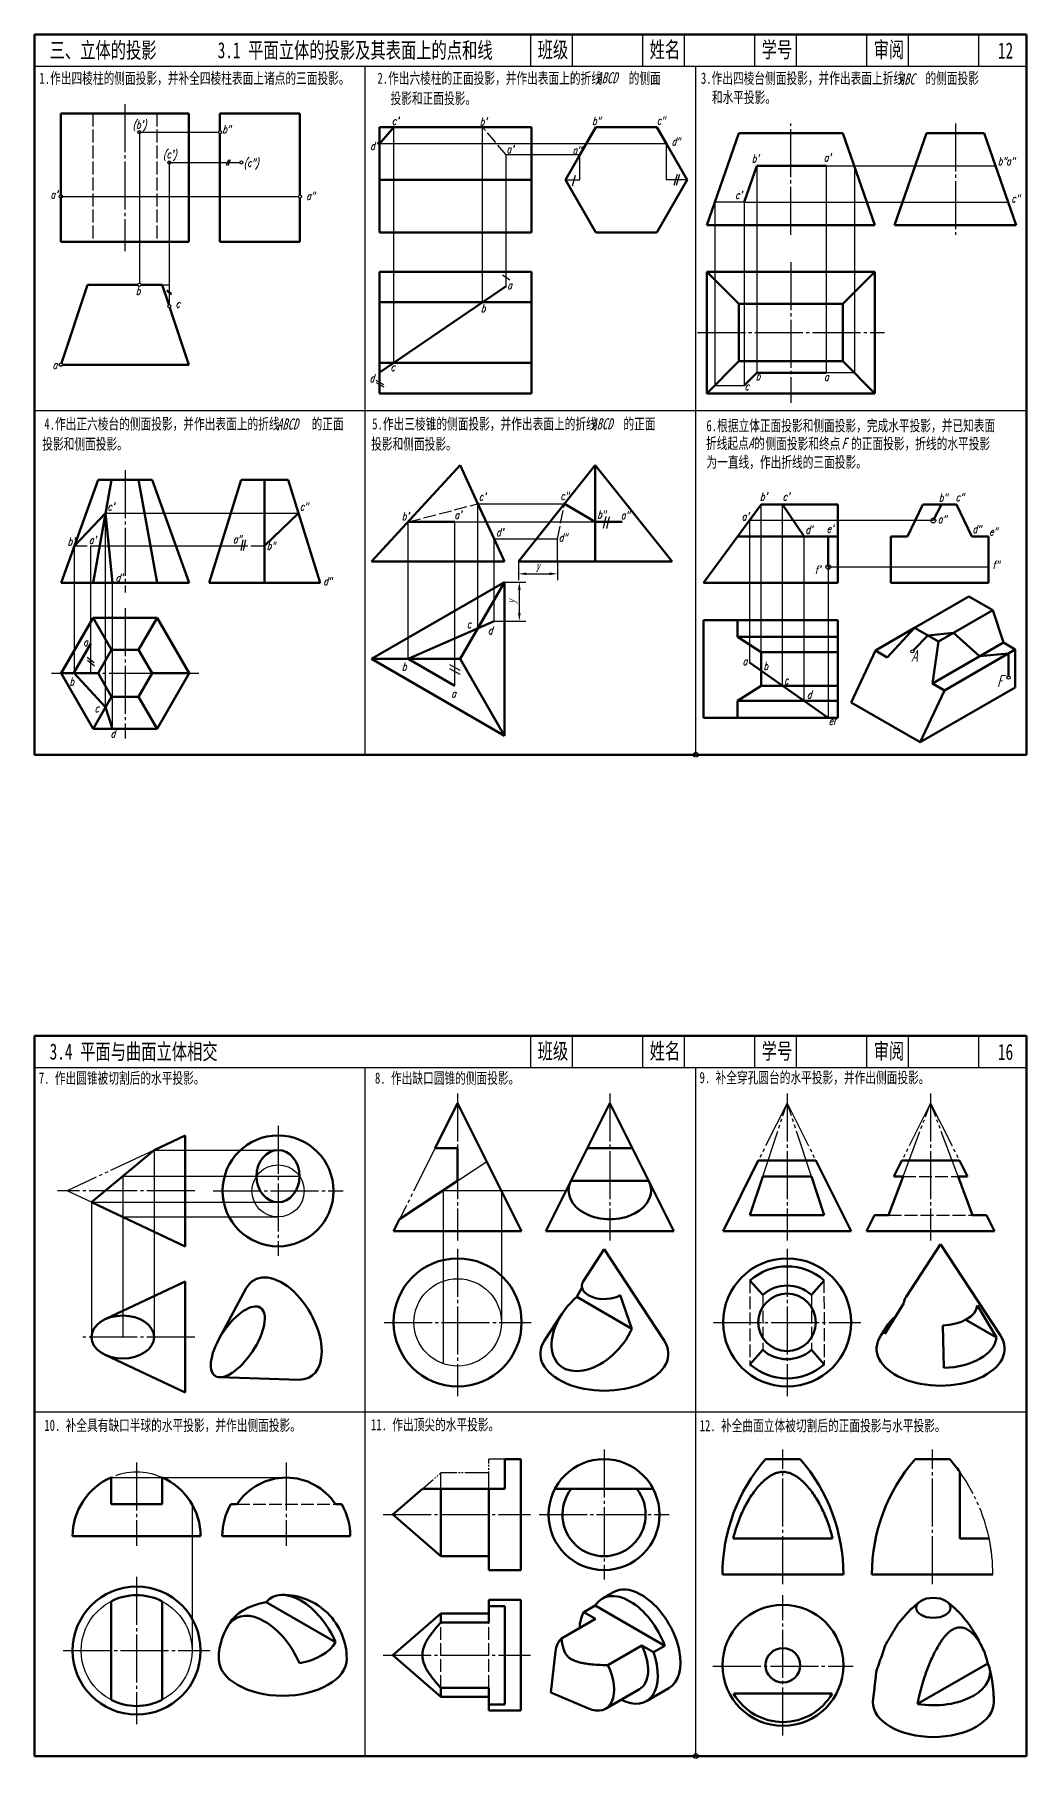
# Model space of a CAD drawing. Header units: millimetres. Extents: x 1821 to 3177, y 368 to 1466.
# Drawn here: x 1838 to 2148, y 927 to 1466 of the extents above; entities that cross this region are included whole.
import ezdxf

# ---------------------------------------------------------------- set-up
doc = ezdxf.new("R2010")
doc.units = ezdxf.units.MM
doc.header["$PDMODE"] = 33
doc.header["$PDSIZE"] = 1.5
for name, pattern in [('myCENTER', [18, 15, -1, 1, -1]), ('myHIDDEN', [5, 4, -1]), ('myPHANTOM', [20, 15, -1, 1, -1, 1, -1])]:
    doc.linetypes.add(name, pattern=pattern)
doc.layers.get('Defpoints').update_dxf_attribs({"lineweight": 20})
for name, color, linetype, lineweight in [('中心线', 7, 'myCENTER', 25), ('双点画线', 7, 'myPHANTOM', 25), ('标注', 7, 'Continuous', 25), ('标题文字', 7, 'Continuous', 25), ('立体粗实线', 13, 'Continuous', 50), ('答案中心线', 1, 'myCENTER', 25), ('答案作图线1', 5, 'Continuous', 25), ('答案双点画线', 1, 'myPHANTOM', 25), ('答案标注', 1, 'Continuous', 25), ('答案粗实线', 1, 'Continuous', 50), ('答案粗实线2', 5, 'Continuous', 50), ('答案细实线', 1, 'Continuous', 25), ('答案虚线', 1, 'myHIDDEN', 25), ('粗实线', 7, 'Continuous', 50), ('细实线', 7, 'Continuous', 25), ('虚线', 7, 'myHIDDEN', 25)]:
    doc.layers.add(name, color=color, linetype=linetype, lineweight=lineweight)
doc.layers.add('题目标注', color=7, linetype='Continuous')
doc.styles.add('style2', font='txt.shx', dxfattribs={"width": 0.7, "oblique": 15})
doc.styles.add('字母标注-2.5号', font='txt.shx', dxfattribs={"width": 0.7, "oblique": 15, "height": 2.5})
doc.styles.add('尺寸文字1-2.5号', font='', dxfattribs={"width": 0.7, "oblique": 15, "height": 2.5})
doc.styles.add('标题字母', font='', dxfattribs={"width": 0.7, "oblique": 15, "height": 3.5})
doc.styles.add('标题汉字1-5号', font='', dxfattribs={"width": 0.7, "height": 5})
doc.styles.add('标题汉字2-3.5号', font='', dxfattribs={"width": 0.7, "height": 3.5})
doc.styles.get('尺寸文字1-2.5号').set_extended_font_data('SimSun')
doc.styles.get('标题字母').set_extended_font_data('FangSong_GB2312')
doc.styles.get('标题汉字1-5号').set_extended_font_data('SimSun')
doc.styles.get('标题汉字2-3.5号').set_extended_font_data('SimSun')
doc.dimstyles.new('尺寸25', dxfattribs={"dimtxt": 2.5, "dimasz": 2.5, "dimexe": 2, "dimexo": 0, "dimgap": 0.5, "dimtad": 1, "dimdec": 0, "dimdsep": 46, "dimtxsty": '尺寸文字1-2.5号', "dimcen": 0, "dimadec": 0, "dimazin": 0, "dimtfac": 1, "dimtdec": 0, "dimtmove": 0, "dimatfit": 3, "dimfxl": 1, "dimarcsym": 0})

# ---------------------------------------------------------------- blocks, each defined once
blk = doc.blocks.new('*D1')
at = {"layer": 'Defpoints', "color": 0}
for p in [(1984.92, 1294.53), (1981.64, 1282.34), (1989.53, 1282.34)]:
    blk.add_point(p, dxfattribs=at)
at = {"layer": '答案细实线', "color": 0, "lineweight": -2}
for p, q in [((1984.92, 1294.53), (1991.53, 1294.53)), ((1989.53, 1292.03), (1989.53, 1284.84)), ((1981.64, 1282.34), (1991.53, 1282.34))]:
    blk.add_line(p, q, dxfattribs=at)
at = {"layer": '答案细实线', "color": 0}
for points in [[(1989.12, 1292.03), (1989.95, 1292.03), (1989.53, 1294.53)], [(1989.12, 1284.84), (1989.95, 1284.84), (1989.53, 1282.34)]]:
    blk.add_solid(points, dxfattribs=at)
at = {"layer": '答案细实线', "color": 0, "insert": (1987.37, 1288.43), "char_height": 2.5, "attachment_point": 5, "rotation": 90, "style": '尺寸文字1-2.5号'}
blk.add_mtext('y', dxfattribs=at)
blk = doc.blocks.new('*D2')
at = {"layer": 'Defpoints', "color": 0}
for p in [(1989.25, 1300.92), (2001.45, 1300.92), (2001.45, 1297.1)]:
    blk.add_point(p, dxfattribs=at)
at = {"layer": '答案细实线', "color": 0, "lineweight": -2}
for p, q in [((1989.25, 1300.92), (1989.25, 1295.1)), ((2001.45, 1300.92), (2001.45, 1295.1)), ((1991.75, 1297.1), (1998.95, 1297.1))]:
    blk.add_line(p, q, dxfattribs=at)
at = {"layer": '答案细实线', "color": 0}
for points in [[(1991.75, 1297.51), (1991.75, 1296.68), (1989.25, 1297.1)], [(1998.95, 1297.51), (1998.95, 1296.68), (2001.45, 1297.1)]]:
    blk.add_solid(points, dxfattribs=at)
at = {"layer": '答案细实线', "color": 0, "insert": (1995.35, 1299.26), "char_height": 2.5, "attachment_point": 5, "style": '尺寸文字1-2.5号'}
blk.add_mtext('y', dxfattribs=at)

msp = doc.modelspace()

# ---------------------------------------------------------------- linework, layer by layer
for p, q in [((1941.36, 1240.59), (1941.36, 1455.59)), ((2044.69, 1240.59), (2044.69, 1455.59)), ((1838.02, 1348.09), (2148.02, 1348.09)), ((1941.36, 927.75), (1941.36, 1142.75)), ((2044.69, 927.75), (2044.69, 1142.75)), ((1838.02, 1035.25), (2148.02, 1035.25))]:
    msp.add_line(p, q)
msp.add_arc((2082.61, 984.45), 54.9, 0, 11.878)
for p in [(2044.69, 1240.59), (2044.69, 927.75)]:
    msp.add_point(p)
at = {"layer": '中心线'}
for p, q in [((1866.26, 1443.86), (1866.26, 1397.86)), ((2074.42, 1403.04), (2074.42, 1437.8)), ((2074.42, 1394.48), (2074.42, 1350.48)), ((2045.17, 1372.48), (2103.67, 1372.48)), ((1866.36, 1329.49), (1866.36, 1291.3)), ((1866.36, 1286.35), (1866.36, 1245.7)), ((1843.36, 1266.03), (1889.36, 1266.03)), ((1970.26, 1134.78), (1970.26, 1088.78)), ((2017.82, 1134.78), (2017.82, 1088.78)), ((2073.21, 1134.78), (2073.21, 1088.78)), ((1914.14, 1124.64), (1914.14, 1084)), ((1888.11, 1104.32), (1845.27, 1104.32)), ((1893.82, 1104.32), (1934.47, 1104.32)), ((1970.26, 1086.24), (1970.26, 1040.24)), ((2073.21, 1086.24), (2073.21, 1040.24)), ((1947.26, 1063.24), (1993.26, 1063.24)), ((2050.21, 1063.24), (2096.21, 1063.24)), ((2016.01, 1023.52), (2016.01, 982.88)), ((2118.61, 981.45), (2118.61, 1023.51)), ((1869.94, 1019.43), (1869.94, 993.43)), ((1947.01, 1003.2), (1993.01, 1003.2)), ((1995.69, 1003.2), (2036.33, 1003.2)), ((1869.94, 983.72), (1869.94, 937.72)), ((2071.9, 934.22), (2071.9, 978.02)), ((1846.94, 960.72), (1892.94, 960.72)), ((2050, 955.88), (2093.8, 955.88))]:
    msp.add_line(p, q, dxfattribs=at)
at = {"layer": '双点画线'}
for p, q in [((2073.21, 1131.78), (2064.21, 1113.78)), ((2065.58, 1108.78), (2073.21, 1131.78)), ((2073.21, 1131.78), (2082.21, 1113.78)), ((2080.83, 1108.78), (2073.21, 1131.78)), ((1875.39, 1117.08), (1848.27, 1104.32)), ((1963.21, 1117.67), (1952.11, 1095.47)), ((1855.81, 1100.78), (1848.27, 1104.32))]:
    msp.add_line(p, q, dxfattribs=at)
at = {"layer": '双点画线', "ltscale": 0.5}
for p, q in [((1980.01, 1009.2), (1980.01, 1020.52)), ((1985.01, 1020.52), (1980.01, 1020.52)), ((1956.93, 1009.2), (1965.01, 1016.2)), ((1980.01, 1016.2), (1965.01, 1016.2)), ((1965.01, 1009.2), (1965.01, 1016.2))]:
    msp.add_line(p, q, dxfattribs=at)
at = {"layer": '双点画线'}
for centre, radius, start, end in [((1869.94, 996.43), 20, 66.4218, 113.5782), ((2082.61, 984.45), 54.9, 6.5894, 35.7597)]:
    msp.add_arc(centre, radius, start, end, dxfattribs=at)
at = {"layer": '立体粗实线', "extrusion": (2.77556e-17, 0.816497, 0.57735)}
for p, q in [((2016.09, 1086.12, -2154.91), (2009.49, 1076.04, -2154.91)), ((2016.09, 1086.12, -2154.91), (2034.79, 1057.54, -2154.91)), ((2121.17, 1087.68, -2154.91), (2110.41, 1071.24, -2154.91)), ((2121.17, 1087.68, -2154.91), (2139.88, 1059.1, -2154.91)), ((1895.56, 1057.84, -2154.91), (1904.21, 1073.9, -2154.91)), ((2007.48, 1071.21, -2154.91), (2009.1, 1074.02, -2154.91)), ((2007.48, 1071.21, -2154.91), (2024.69, 1061.28, -2154.91)), ((2021.07, 1071.72, -2154.91), (2024.69, 1061.28, -2154.91)), ((2109.69, 1069.3, -2154.91), (2103.7, 1059.71, -2154.91)), ((2132.65, 1068.49, -2154.91), (2138.64, 1058.49, -2154.91)), ((2002.92, 1066, -2154.91), (1997.38, 1057.54, -2154.91)), ((2104.8, 1062.67, -2154.91), (2102.46, 1059.1, -2154.91)), ((2122.23, 1049.01, -2154.91), (2121.87, 1062.27, -2154.91)), ((2129.02, 1064.04, -2154.91), (2138.64, 1058.49, -2154.91)), ((1895.88, 1046.09, -2154.91), (1920.69, 1045.35, -2154.91)), ((1910.4, 975.85, -2154.91), (1932.12, 963.31, -2154.91)), ((2015.45, 976.96, -2154.91), (2018.98, 979, -2154.91)), ((2013.33, 970.63, -2154.91), (2002.72, 964.51, -2154.91)), ((2013.24, 974.76, -2154.91), (2009.71, 972.72, -2154.91)), ((2009.71, 972.72, -2154.91), (2013.33, 970.63, -2154.91)), ((2034.97, 962.22, -2154.91), (2013.24, 974.76, -2154.91)), ((1999.36, 947.67, -2154.91), (2000.85, 960.39, -2154.91)), ((2017.21, 956.14, -2154.91), (2027.82, 962.27, -2154.91)), ((2027.82, 962.27, -2154.91), (2031.43, 960.18, -2154.91)), ((2031.43, 960.18, -2154.91), (2034.97, 962.22, -2154.91)), ((2135.93, 956.7, -2154.91), (2113.97, 944.03, -2154.91)), ((2016.46, 942.54, -2154.91), (2027.07, 948.66, -2154.91)), ((2029.23, 944.92, -2154.91), (2036.3, 949, -2154.91)), ((1999.36, 947.67, -2154.91), (2011.12, 942.6, -2154.91))]:
    msp.add_line(p, q, dxfattribs=at)
at = {"layer": '立体粗实线'}
for start, end in [(0, 90.6661), (142.2388, 180)]:
    msp.add_arc((1915.6, 958.15, -2154.91), 20, start, end, dxfattribs=at)
for centre, major_axis, ratio, start_param, end_param in [((1915.39, 1061.32, -2154.91), (8.75, -15.16), 0.57735, 0.785398, 3.484207), ((2016.09, 1074.6, -2154.91), (7.05, 0), 0.57735, 2.780226, 5.497785), ((2012.9, 1061.98, -2154.91), (-10.76, -12.13), 0.641351, 4.506917, 8.32056), ((2121.17, 1068.9, -2154.91), (11.5, 0), 0.57735, 2.780226, 3.081003), ((2121.17, 1068.9, -2154.91), (11.5, 0), 0.57735, 4.772978, 6.222596), ((2121.17, 1059.1, -2154.91), (17.5, 0), 0.57735, 2.509964, 3.081003), ((2016.09, 1053.46, -2154.91), (20, 0), 0.57735, 2.780226, 6.644552), ((2121.17, 1055.02, -2154.91), (20, 0), 0.57735, 2.780226, 6.644552), ((2121.17, 1059.1, -2154.91), (17.5, 0), 0.57735, 4.772978, 6.222596), ((1915.39, 1061.32, -2154.91), (8.75, -15.16), 0.57735, 5.940571, 7.068583), ((2027.64, 964, -2154.91), (8.66, -15), 0.57735, 0, 3.141593), ((1915.6, 966.31, -2154.91), (-17.32, 0), 0.57735, 5.017673, 5.977901), ((1921.26, 961.41, -2154.91), (-9.17, 15.87), 0.57735, 4.50403, 6.491545), ((2024.11, 961.96, -2154.91), (8.66, -15), 0.57735, 1.265512, 3.446877), ((1909.95, 954.88, -2154.91), (9.17, -15.87), 0.57735, 1.362437, 3.349952), ((2020.57, 959.92, -2154.91), (8.66, -15), 0.57735, 3.446877, 3.871961), ((2009.96, 953.8, -2154.91), (6.5, -11.26), 0.57735, 3.264117, 3.801224), ((1915.6, 966.31, -2154.91), (-17.32, 0), 0.57735, 1.876081, 2.836308), ((2020.57, 959.92, -2154.91), (8.66, -15), 0.57735, 5.561291, 7.548697), ((2020.57, 959.92, -2154.91), (6.5, -11.26), 0.57735, 0, 1.448272), ((1915.6, 958.15, -2154.91), (20, 0), 0.57735, 3.141593, 6.283185), ((2009.96, 953.8, -2154.91), (6.5, -11.26), 0.57735, 5.623554, 7.731457), ((2118.9, 953.85, -2154.91), (-17.72, 0), 0.57735, 1.288772, 3.423617), ((2118.9, 944.63, -2154.91), (18.9, 0), 0.57735, 3.141593, 6.283185)]:
    msp.add_ellipse(centre, major_axis=major_axis, ratio=ratio, start_param=start_param, end_param=end_param, dxfattribs=at)
for centre, major_axis, ratio in [((1901.55, 1057.16, -2154.91), (-7.1, -10.64), 0.429185), ((2118.9, 974.07, -2154.91), (5.4, 0), 0.57735)]:
    msp.add_ellipse(centre, major_axis=major_axis, ratio=ratio, dxfattribs=at)
for points in [[(2100, 944.63, -2154.91), (2101.1, 954.24, -2154.91), (2103.97, 962.56, -2154.91), (2107.71, 968.89, -2154.91), (2111.45, 973.25, -2154.91), (2114.65, 975.99, -2154.91)], [(2123.16, 975.99, -2154.91), (2125.16, 974.36, -2154.91), (2127.45, 972.11, -2154.91), (2129.92, 969.12, -2154.91), (2132.42, 965.29, -2154.91), (2134.71, 960.57, -2154.91)], [(2136.43, 955.38, -2154.91), (2136.91, 953.32, -2154.91), (2137.29, 951.21, -2154.91), (2137.57, 949.04, -2154.91), (2137.74, 946.84, -2154.91), (2137.8, 944.63, -2154.91)]]:
    msp.add_open_spline(points, degree=1, dxfattribs=at)
msp.add_rational_spline([(2002.72, 964.51, -2154.91), (2003.38, 956.52, -2154.91), (2017.21, 956.14, -2154.91)], [1, 1.625, 1], degree=2, dxfattribs=at)
msp.add_open_spline([(2135.93, 956.7, -2154.91), (2135.72, 957.56, -2154.91), (2135.49, 958.39, -2154.91), (2134.86, 960.26, -2154.91), (2134.44, 961.27, -2154.91), (2133.77, 962.57, -2154.91), (2133.55, 962.98, -2154.91), (2133.05, 963.79, -2154.91), (2132.79, 964.18, -2154.91), (2132.23, 964.94, -2154.91), (2131.93, 965.29, -2154.91), (2131.32, 965.95, -2154.91), (2131.01, 966.24, -2154.91), (2130.41, 966.74, -2154.91), (2130.08, 966.98, -2154.91), (2129.56, 967.3, -2154.91), (2129.38, 967.39, -2154.91), (2129.03, 967.56, -2154.91), (2128.85, 967.64, -2154.91), (2128.49, 967.77, -2154.91), (2128.29, 967.83, -2154.91), (2127.87, 967.92, -2154.91), (2127.65, 967.95, -2154.91), (2127.27, 967.97, -2154.91), (2127.07, 967.97, -2154.91), (2126.67, 967.94, -2154.91), (2126.46, 967.91, -2154.91), (2126.02, 967.81, -2154.91), (2125.81, 967.74, -2154.91), (2125.37, 967.56, -2154.91), (2125.15, 967.45, -2154.91), (2124.95, 967.33, -2154.91), (2124.74, 967.21, -2154.91), (2124.52, 967.07, -2154.91), (2124.09, 966.75, -2154.91), (2123.87, 966.56, -2154.91), (2123.44, 966.17, -2154.91), (2123.23, 965.95, -2154.91), (2122.82, 965.52, -2154.91), (2122.62, 965.29, -2154.91), (2122.24, 964.82, -2154.91), (2122.02, 964.54, -2154.91), (2121.6, 963.97, -2154.91), (2121.4, 963.67, -2154.91), (2121.05, 963.13, -2154.91), (2120.87, 962.85, -2154.91), (2120.51, 962.27, -2154.91), (2120.33, 961.97, -2154.91), (2119.81, 961.05, -2154.91), (2119.48, 960.43, -2154.91), (2118.88, 959.24, -2154.91), (2118.57, 958.58, -2154.91), (2117.96, 957.22, -2154.91), (2117.66, 956.53, -2154.91), (2117.1, 955.13, -2154.91), (2116.84, 954.43, -2154.91), (2116.35, 953.05, -2154.91), (2116.12, 952.38, -2154.91), (2115.46, 950.31, -2154.91), (2115.04, 948.82, -2154.91), (2114.41, 946.22, -2154.91), (2114.17, 945.12, -2154.91), (2113.97, 944.03, -2154.91)], degree=3, knots=[-25.839433, -25.839433, -25.839433, -25.839433, -22.445044, -22.445044, -17.738494, -17.738494, -15.633884, -15.633884, -13.529274, -13.529274, -11.424664, -11.424664, -9.320055, -9.320055, -7.40431, -7.40431, -6.446437, -6.446437, -5.488565, -5.488565, -4.504401, -4.504401, -3.520237, -3.520237, -2.640178, -2.640178, -1.760119, -1.760119, -0.880059, -0.880059, 0, 0, 0, 0.880059, 0.880059, 1.760119, 1.760119, 2.640178, 2.640178, 3.520237, 3.520237, 4.504401, 4.504401, 5.488565, 5.488565, 6.446437, 6.446437, 7.40431, 7.40431, 9.320055, 9.320055, 11.424664, 11.424664, 13.529274, 13.529274, 15.633884, 15.633884, 17.738494, 17.738494, 22.445044, 22.445044, 25.839433, 25.839433, 25.839433, 25.839433], dxfattribs=at)
at = {"layer": '答案中心线'}
for p, q in [((2125.81, 1437.8), (2125.81, 1403.04)), ((2118.04, 1134.78), (2118.04, 1088.78)), ((1888.11, 1058.65), (1852.81, 1058.65)), ((2071.9, 981.45), (2071.9, 1023.51)), ((1916.7, 1019.43), (1916.7, 993.43)), ((1947.01, 959.28), (1993.01, 959.28))]:
    msp.add_line(p, q, dxfattribs=at)
at = {"layer": '答案作图线1'}
for p, q in [((1898.64, 1426.41), (1897.96, 1424.65)), ((1899.14, 1426.41), (1898.42, 1424.56)), ((2006.98, 1421.56), (2006.02, 1418.21)), ((2038.82, 1421.8), (2037.86, 1418.45)), ((2039.54, 1421.8), (2038.58, 1418.45)), ((1984.25, 1390.51), (1986.55, 1388.93)), ((1879.37, 1385.85), (1880.86, 1384.81)), ((1879.37, 1385.37), (1880.86, 1384.33)), ((1944.7, 1357.6), (1947.1, 1356.27)), ((1944.77, 1356.87), (1947.17, 1355.53)), ((2016.52, 1315.03), (2015.75, 1311.41)), ((2017.56, 1314.9), (2016.78, 1311.28)), ((1903.15, 1307.7), (1902.49, 1304.37)), ((1903.93, 1307.7), (1903.26, 1304.37)), ((1854.44, 1271.09), (1856.72, 1269.39)), ((1854.56, 1270.09), (1856.83, 1268.39)), ((1967.76, 1268.72), (1970.89, 1266.98)), ((1967.76, 1267.5), (1970.9, 1265.76)), ((1970.26, 1107.44), (1979.41, 1113.48))]:
    msp.add_line(p, q, dxfattribs=at)
at = {"layer": '答案双点画线'}
for p, q in [((2118.04, 1131.78), (2109.04, 1113.78)), ((2109.43, 1108.78), (2118.04, 1131.78)), ((2118.04, 1131.78), (2127.04, 1113.78)), ((2126.65, 1108.78), (2118.04, 1131.78))]:
    msp.add_line(p, q, dxfattribs=at)
at = {"layer": '答案标注'}
for centre in [(1895.98, 1435.07), (1902.67, 1425.59), (1920.98, 1414.98)]:
    msp.add_circle(centre, 0.5, dxfattribs=at)
at = {"layer": '答案粗实线'}
for p, q in [((1895.98, 1440.86), (1920.98, 1440.86)), ((1895.98, 1440.86), (1895.98, 1435.57)), ((1920.98, 1440.86), (1920.98, 1415.48)), ((1895.98, 1434.57), (1895.98, 1400.86)), ((1945.88, 1403.73), (1945.88, 1436.64)), ((1950.27, 1436.64), (1945.88, 1436.64)), ((1993.38, 1436.64), (1978.07, 1436.64)), ((1993.38, 1403.73), (1993.38, 1436.64)), ((2013.49, 1436.64), (2008.49, 1427.98)), ((2032.49, 1436.64), (2013.49, 1436.64)), ((2035.49, 1431.45), (2032.49, 1436.64)), ((2106.81, 1406.04), (2116.81, 1434.8)), ((2116.81, 1434.8), (2134.81, 1434.8)), ((2134.81, 1434.8), (2138.37, 1424.57)), ((1993.38, 1420.19), (1945.88, 1420.19)), ((1920.98, 1414.48), (1920.98, 1400.86)), ((2142.32, 1413.2), (2144.81, 1406.04)), ((2144.81, 1406.04), (2106.81, 1406.04)), ((1895.98, 1400.86), (1920.98, 1400.86)), ((1993.38, 1403.73), (1945.88, 1403.73)), ((2013.25, 1330.99), (1989.25, 1300.92)), ((2037.25, 1300.92), (2013.25, 1330.99)), ((2013.25, 1330.99), (2013.25, 1300.92)), ((1902.62, 1326.49), (1892.62, 1294.3)), ((1917.26, 1326.49), (1902.62, 1326.49)), ((1909.94, 1326.49), (1909.94, 1294.3)), ((1920.5, 1316.07), (1917.26, 1326.49)), ((1989.25, 1300.92), (2037.25, 1300.92)), ((1892.62, 1294.3), (1927.26, 1294.3)), ((2047.08, 1282.65), (2089.08, 1282.65)), ((2047.08, 1252.15), (2047.08, 1282.65)), ((2057.73, 1277.4), (2057.73, 1282.65)), ((2089.08, 1282.65), (2089.08, 1252.15)), ((2065.08, 1272.65), (2057.73, 1277.4)), ((2057.73, 1277.4), (2089.08, 1277.4)), ((2065.08, 1262.15), (2065.08, 1272.65)), ((2065.08, 1272.65), (2089.08, 1272.65)), ((2057.73, 1257.4), (2065.08, 1262.15)), ((2065.08, 1262.15), (2089.08, 1262.15)), ((2057.73, 1252.15), (2057.73, 1257.4)), ((2057.73, 1257.4), (2089.08, 1257.4)), ((2089.08, 1252.15), (2047.08, 1252.15)), ((2017.82, 1131.78), (1997.82, 1091.78)), ((2017.82, 1131.78), (2037.82, 1091.78)), ((2109.04, 1113.78), (2106.54, 1108.78)), ((2109.04, 1113.78), (2127.04, 1113.78)), ((2127.04, 1113.78), (2129.54, 1108.78)), ((2104.94, 1096.78), (2109.43, 1108.78)), ((2106.54, 1108.78), (2109.43, 1108.78)), ((2131.14, 1096.78), (2126.65, 1108.78)), ((2126.65, 1108.78), (2129.54, 1108.78)), ((2100.54, 1096.78), (2098.04, 1091.78)), ((2100.54, 1096.78), (2104.94, 1096.78)), ((2131.14, 1096.78), (2135.54, 1096.78)), ((2135.54, 1096.78), (2138.04, 1091.78)), ((1997.82, 1091.78), (2037.82, 1091.78)), ((2098.04, 1091.78), (2138.04, 1091.78)), ((1885.11, 1075.97), (1860.07, 1064.2)), ((1885.11, 1075.97), (1885.11, 1041.33)), ((2061.6, 1076.34), (2065.58, 1071.85)), ((2084.81, 1076.34), (2080.83, 1071.85)), ((1885.11, 1041.33), (1860.07, 1053.1)), ((2061.6, 1050.14), (2065.58, 1054.63)), ((2084.81, 1050.14), (2080.83, 1054.63)), ((1901.34, 1006.43), (1899.38, 1006.43)), ((1932.06, 1006.43), (1934.02, 1006.43)), ((1896.7, 996.43), (1936.7, 996.43)), ((1861.94, 976.09), (1861.94, 945.36)), ((1877.94, 976.09), (1877.94, 945.36)), ((1980.01, 976.6), (1980.01, 974.64)), ((1980.01, 976.6), (1990.01, 976.6)), ((1990.01, 976.6), (1990.01, 974.64)), ((1950.01, 959.28), (1965.01, 972.28)), ((1965.01, 972.28), (1965.01, 969.53)), ((1965.01, 972.28), (1980.01, 972.28)), ((1980.01, 969.53), (1965.01, 969.53)), ((1980.01, 974.64), (1980.01, 969.53)), ((1985.01, 974.64), (1980.01, 974.64)), ((1985.01, 943.92), (1985.01, 974.64)), ((1990.01, 974.64), (1990.01, 941.96)), ((1950.01, 959.28), (1965.01, 946.28)), ((1965.01, 949.04), (1965.01, 946.28)), ((1965.01, 949.04), (1980.01, 949.04)), ((1980.01, 949.04), (1980.01, 943.92)), ((1965.01, 946.28), (1980.01, 946.28)), ((1980.01, 943.92), (1980.01, 941.96)), ((1980.01, 943.92), (1985.01, 943.92)), ((2056.51, 947.33), (2087.29, 947.33)), ((1980.01, 941.96), (1990.01, 941.96))]:
    msp.add_line(p, q, dxfattribs=at)
at = {"layer": '答案粗实线', "extrusion": (0, 1, 0)}
for p, q in [((2077.3, 1020.51), (2066.5, 1020.51)), ((2056.37, 995.75), (2087.43, 995.75)), ((2090.8, 984.45), (2053, 984.45))]:
    msp.add_line(p, q, dxfattribs=at)
at = {"layer": '答案粗实线'}
for centre, radius, start, end in [((2073.21, 1063.24), 17.5, 48.9177, 131.5285), ((2073.21, 1063.24), 11.5, 48.4715, 131.5285), ((2073.21, 1063.24), 11.5, 228.4715, 311.5285), ((2073.21, 1063.24), 17.5, 228.4715, 311.5285), ((2107.9, 984.45), 54.9, 138.9466, 180), ((2035.9, 984.45), 54.9, 0, 41.0534), ((1916.7, 996.43), 18.33, 33.0619, 146.9381), ((1916.7, 996.43), 20, 150, 180), ((1916.7, 996.43), 20, 0, 30), ((1869.94, 960.72), 17.32, 62.4915, 117.5085), ((1869.94, 960.72), 17.32, 242.4915, 297.5085), ((2071.9, 956.12), 17.73, 209.7434, 330.2566)]:
    msp.add_arc(centre, radius, start, end, dxfattribs=at)
for centre, major_axis, ratio in [((1914.14, 1108.93), (0, 8.15), 0.825157), ((1865.6, 1058.65), (-9.79, 0), 0.686777)]:
    msp.add_ellipse(centre, major_axis=major_axis, ratio=ratio, dxfattribs=at)
msp.add_open_spline([(2087.43, 995.75), (2087.14, 996.95), (2086.81, 998.13), (2085.92, 1000.87), (2085.32, 1002.4), (2084.38, 1004.46), (2084.06, 1005.13), (2083.37, 1006.46), (2082.99, 1007.13), (2082.2, 1008.45), (2081.78, 1009.1), (2080.92, 1010.33), (2080.48, 1010.91), (2079.63, 1011.95), (2079.16, 1012.48), (2078.43, 1013.23), (2078.18, 1013.47), (2077.67, 1013.93), (2077.42, 1014.15), (2076.91, 1014.56), (2076.63, 1014.78), (2076.03, 1015.19), (2075.73, 1015.38), (2075.18, 1015.68), (2074.91, 1015.82), (2074.33, 1016.06), (2074.03, 1016.18), (2073.43, 1016.35), (2073.11, 1016.42), (2072.5, 1016.51), (2072.19, 1016.54), (2071.9, 1016.54), (2071.61, 1016.54), (2071.3, 1016.51), (2070.69, 1016.42), (2070.38, 1016.35), (2069.77, 1016.18), (2069.47, 1016.06), (2068.89, 1015.82), (2068.62, 1015.68), (2068.07, 1015.38), (2067.77, 1015.19), (2067.17, 1014.78), (2066.89, 1014.56), (2066.38, 1014.15), (2066.13, 1013.93), (2065.62, 1013.47), (2065.37, 1013.23), (2064.64, 1012.48), (2064.17, 1011.95), (2063.32, 1010.91), (2062.88, 1010.33), (2062.02, 1009.1), (2061.6, 1008.45), (2060.81, 1007.13), (2060.43, 1006.46), (2059.74, 1005.13), (2059.42, 1004.46), (2058.48, 1002.4), (2057.89, 1000.87), (2056.99, 998.13), (2056.66, 996.95), (2056.37, 995.75)], degree=3, knots=[-25.839433, -25.839433, -25.839433, -25.839433, -22.445044, -22.445044, -17.738494, -17.738494, -15.633884, -15.633884, -13.529274, -13.529274, -11.424664, -11.424664, -9.320055, -9.320055, -7.40431, -7.40431, -6.446437, -6.446437, -5.488565, -5.488565, -4.504401, -4.504401, -3.520237, -3.520237, -2.640178, -2.640178, -1.760119, -1.760119, -0.880059, -0.880059, 0, 0, 0, 0.880059, 0.880059, 1.760119, 1.760119, 2.640178, 2.640178, 3.520237, 3.520237, 4.504401, 4.504401, 5.488565, 5.488565, 6.446437, 6.446437, 7.40431, 7.40431, 9.320055, 9.320055, 11.424664, 11.424664, 13.529274, 13.529274, 15.633884, 15.633884, 17.738494, 17.738494, 22.445044, 22.445044, 25.839433, 25.839433, 25.839433, 25.839433], dxfattribs=at)
msp.add_rational_spline([(1965.01, 969.53), (1955.69, 959.28), (1965.01, 949.04)], [1, 1.625, 1], degree=2, dxfattribs=at)
at = {"layer": '答案粗实线2'}
for p, q in [((1950.27, 1436.64), (1945.88, 1431.45)), ((1978.07, 1436.64), (1950.27, 1436.64)), ((2138.37, 1424.57), (2142.32, 1413.2)), ((2059.81, 1355.97), (2063.76, 1359.92)), ((2085.4, 1359.92), (2063.76, 1359.92)), ((1850.48, 1305.8), (1860.26, 1316.07)), ((1860.26, 1316.07), (1862.38, 1294.3)), ((1909.94, 1305.8), (1920.5, 1316.07)), ((1927.26, 1294.3), (1920.5, 1316.07)), ((1976.6, 1318.97), (1981.64, 1308.05)), ((2013.25, 1313.31), (2003.66, 1318.97)), ((2061.41, 1313.76), (2065.08, 1318.76)), ((2065.08, 1318.76), (2071.78, 1318.76)), ((2071.78, 1318.76), (2078.57, 1308.76)), ((2118.88, 1313.76), (2121.45, 1318.76)), ((2121.45, 1318.76), (2126.13, 1318.76)), ((2126.13, 1318.76), (2130.88, 1308.76)), ((1954.77, 1313.31), (1969.34, 1313.31)), ((2013.25, 1313.31), (2021.66, 1313.31)), ((2078.57, 1308.76), (2086.08, 1308.76)), ((2086.08, 1308.76), (2086.08, 1299.26)), ((2130.88, 1308.76), (2136.13, 1308.76)), ((2136.13, 1308.76), (2136.13, 1299.26)), ((2061.41, 1269.4), (2086.08, 1252.15)), ((2010.76, 1117.67), (2024.87, 1117.67)), ((2005.65, 1107.44), (2029.99, 1107.44))]:
    msp.add_line(p, q, dxfattribs=at)
msp.add_ellipse((2017.82, 1104.47), major_axis=(-12.89, 0), ratio=0.698544, start_param=5.947159, end_param=9.760804, dxfattribs=at)
at = {"layer": '答案细实线'}
for p, q in [((1870.79, 1435.07), (1870.79, 1387.9)), ((1870.79, 1435.07), (1895.48, 1435.07)), ((1950.27, 1362.98), (1950.27, 1436.64)), ((1978.07, 1381.98), (1978.07, 1436.64)), ((2035.49, 1431.45), (1945.88, 1431.45)), ((1985.38, 1386.98), (1985.38, 1427.98)), ((2008.49, 1427.98), (1985.38, 1427.98)), ((2008.49, 1420.19), (2008.49, 1427.98)), ((2035.49, 1420.19), (2035.49, 1431.45)), ((1880.16, 1425.59), (1880.16, 1381.21)), ((1880.16, 1425.59), (1902.17, 1425.59)), ((2063.76, 1424.57), (2063.76, 1359.92)), ((2085.4, 1424.57), (2094.23, 1424.57)), ((2085.4, 1424.57), (2085.4, 1359.92)), ((2094.23, 1424.57), (2094.23, 1359.92)), ((2094.23, 1424.57), (2138.37, 1424.57)), ((2003.99, 1420.19), (2008.49, 1420.19)), ((2041.99, 1420.19), (2035.49, 1420.19)), ((1846.26, 1414.98), (1920.48, 1414.98)), ((2059.81, 1413.2), (2050.66, 1413.2)), ((2050.66, 1413.2), (2050.66, 1355.97)), ((2059.81, 1413.2), (2059.81, 1355.97)), ((2059.81, 1413.2), (2142.32, 1413.2)), ((1877.93, 1387.4), (1880.16, 1387.4)), ((2094.23, 1359.92), (2085.4, 1359.92)), ((2050.66, 1355.97), (2059.81, 1355.97)), ((1860.26, 1255.47), (1860.26, 1316.07)), ((1860.26, 1316.07), (1920.5, 1316.07)), ((1976.6, 1280.12), (1976.6, 1318.97)), ((1976.6, 1318.97), (2003.66, 1318.97)), ((2065.08, 1272.65), (2065.08, 1318.76)), ((2071.78, 1262.15), (2071.78, 1318.76)), ((1954.77, 1270.53), (1954.77, 1313.31)), ((1969.34, 1262.12), (1969.34, 1313.31)), ((1969.34, 1313.31), (2013.25, 1313.31)), ((2118.88, 1313.76), (2061.41, 1313.76)), ((2061.41, 1313.76), (2061.41, 1269.4)), ((1850.48, 1266.03), (1850.48, 1305.8)), ((1855.6, 1266.03), (1855.6, 1305.8)), ((1855.6, 1305.8), (1900.67, 1305.8)), ((1981.64, 1282.34), (1981.64, 1308.05)), ((1981.64, 1308.05), (2001.45, 1308.05)), ((2001.45, 1300.92), (2001.45, 1308.05)), ((2078.57, 1257.4), (2078.57, 1308.76)), ((2086.08, 1308.76), (2086.08, 1252.15)), ((2086.08, 1299.26), (2136.13, 1299.26)), ((1862.38, 1248.7), (1862.38, 1294.3)), ((2047.08, 1282.65), (2047.08, 1252.15)), ((2047.08, 1282.65), (2089.08, 1282.65)), ((2089.08, 1282.65), (2089.08, 1252.15)), ((2047.08, 1252.15), (2089.08, 1252.15)), ((1875.39, 1117.08), (1875.39, 1058.65)), ((1875.39, 1117.08), (1914.14, 1117.08)), ((1865.6, 1108.93), (1865.6, 1058.65)), ((1865.6, 1108.93), (1920.87, 1108.93)), ((1965.76, 1104.47), (2004.93, 1104.47)), ((1965.76, 1104.47), (1965.76, 1050.35)), ((1983.92, 1104.47), (1983.92, 1063.24)), ((1855.81, 1100.78), (1855.81, 1058.65)), ((1855.81, 1100.78), (1914.14, 1100.78)), ((1865.6, 1096.17), (1914.14, 1096.17)), ((1861.94, 1014.76), (1916.7, 1014.76)), ((1887.26, 1006.43), (1887.26, 960.72))]:
    msp.add_line(p, q, dxfattribs=at)
for centre, radius in [((1870.79, 1387.4), 0.5), ((1880.16, 1380.71), 0.5), ((1846.26, 1362.4), 0.5), ((1914.14, 1104.32), 8.15), ((1970.26, 1063.24), 13.65), ((1869.94, 960.72), 17.32)]:
    msp.add_circle(centre, radius, dxfattribs=at)
at = {"layer": '答案虚线'}
for p, q in [((1985.38, 1427.98), (1978.07, 1436.64)), ((1954.77, 1313.31), (1976.6, 1318.97)), ((2001.45, 1308.05), (2003.66, 1318.97)), ((1850.48, 1305.8), (1855.6, 1305.8)), ((1900.67, 1305.8), (1909.94, 1305.8)), ((2109.43, 1108.78), (2126.65, 1108.78)), ((2104.94, 1096.78), (2131.14, 1096.78)), ((2061.6, 1076.34), (2061.6, 1050.14)), ((2065.58, 1071.85), (2065.58, 1054.63)), ((2080.83, 1071.85), (2080.83, 1054.63)), ((2084.71, 1076.43), (2084.81, 1050.14)), ((1901.34, 1006.43), (1932.06, 1006.43)), ((1965.01, 949.04), (1965.01, 969.53)), ((1980.01, 949.04), (1980.01, 969.53))]:
    msp.add_line(p, q, dxfattribs=at)
at = {"layer": '粗实线'}
for p, q in [((1838.02, 1465.59), (1838.02, 1240.59)), ((2148.02, 1465.59), (1838.02, 1465.59)), ((2148.02, 1240.59), (2148.02, 1465.59)), ((1886.26, 1440.86), (1846.26, 1440.86)), ((1846.26, 1440.86), (1846.26, 1415.48)), ((1886.26, 1400.86), (1886.26, 1440.86)), ((2003.99, 1420.19), (2013.49, 1436.64)), ((2013.49, 1436.64), (2032.49, 1436.64)), ((2032.49, 1436.64), (2041.99, 1420.19)), ((2048.17, 1406.04), (2058.17, 1434.8)), ((2058.17, 1434.8), (2090.67, 1434.8)), ((2100.67, 1406.04), (2090.67, 1434.8)), ((2059.81, 1413.2), (2063.76, 1424.57)), ((2085.4, 1424.57), (2063.76, 1424.57)), ((2003.99, 1420.19), (2013.49, 1403.73)), ((2041.99, 1420.19), (2032.49, 1403.73)), ((1846.26, 1414.48), (1846.26, 1400.86)), ((2048.17, 1406.04), (2100.67, 1406.04)), ((1846.26, 1400.86), (1886.26, 1400.86)), ((2013.49, 1403.73), (2032.49, 1403.73)), ((1945.88, 1391.48), (1945.88, 1353.48)), ((1993.38, 1391.48), (1945.88, 1391.48)), ((1993.38, 1353.48), (1993.38, 1391.48)), ((2048.17, 1391.48), (2048.17, 1353.48)), ((2100.67, 1391.48), (2048.17, 1391.48)), ((2058.17, 1381.48), (2048.17, 1391.48)), ((2090.67, 1381.48), (2100.67, 1391.48)), ((2100.67, 1353.48), (2100.67, 1391.48)), ((1854.59, 1387.4), (1846.42, 1362.87)), ((1854.59, 1387.4), (1870.29, 1387.4)), ((1871.29, 1387.4), (1877.93, 1387.4)), ((1877.93, 1387.4), (1880, 1381.18)), ((1945.88, 1359.98), (1985.38, 1386.98)), ((1880.32, 1380.23), (1886.26, 1362.4)), ((1945.88, 1381.98), (1993.38, 1381.98)), ((2090.67, 1381.48), (2058.17, 1381.48)), ((2058.17, 1381.48), (2058.17, 1363.48)), ((2090.67, 1363.48), (2090.67, 1381.48)), ((1945.88, 1362.98), (1993.38, 1362.98)), ((2058.17, 1363.48), (2048.17, 1353.48)), ((2058.17, 1363.48), (2090.67, 1363.48)), ((2090.67, 1363.48), (2100.67, 1353.48)), ((1846.76, 1362.4), (1886.26, 1362.4)), ((1945.88, 1353.48), (1993.38, 1353.48)), ((2048.17, 1353.48), (2100.67, 1353.48)), ((1943.35, 1300.92), (1971.06, 1330.99)), ((1971.06, 1330.99), (1976.6, 1318.97)), ((1846.36, 1294.3), (1857.9, 1326.49)), ((1856.36, 1294.3), (1862.13, 1326.49)), ((1857.9, 1326.49), (1874.81, 1326.49)), ((1876.36, 1294.3), (1870.58, 1326.49)), ((1886.36, 1294.3), (1874.81, 1326.49)), ((2065.08, 1318.76), (2047.08, 1294.26)), ((2115.63, 1318.76), (2110.88, 1308.76)), ((2126.13, 1318.76), (2130.88, 1308.76)), ((1981.64, 1308.05), (1984.92, 1300.92)), ((1943.35, 1300.92), (1984.92, 1300.92)), ((1846.36, 1294.3), (1886.36, 1294.3)), ((1984.92, 1294.53), (1943.35, 1270.53)), ((1971.06, 1270.53), (1984.92, 1294.53)), ((1984.92, 1246.53), (1984.92, 1294.53)), ((1846.36, 1266.03), (1856.36, 1283.35)), ((1856.36, 1283.35), (1876.36, 1283.35)), ((1862.13, 1273.35), (1856.36, 1283.35)), ((1870.58, 1273.35), (1876.36, 1283.35)), ((1876.36, 1283.35), (1886.36, 1266.03)), ((1954.77, 1270.53), (1981.64, 1282.34)), ((1850.33, 1266.19), (1855.6, 1275.3)), ((1857.9, 1266.03), (1862.13, 1273.35)), ((1862.13, 1273.35), (1870.58, 1273.35)), ((1870.58, 1273.35), (1874.81, 1266.03)), ((1846.36, 1266.03), (1856.36, 1248.7)), ((1857.9, 1266.03), (1846.36, 1266.03)), ((1850.33, 1266.19), (1860.26, 1255.47)), ((1857.9, 1266.03), (1862.13, 1258.7)), ((1874.81, 1266.03), (1870.58, 1258.7)), ((1874.81, 1266.03), (1886.36, 1266.03)), ((1886.36, 1266.03), (1876.36, 1248.7)), ((1943.35, 1270.53), (1984.92, 1246.53)), ((1971.06, 1270.53), (1943.35, 1270.53)), ((1954.77, 1270.53), (1969.34, 1262.12)), ((1971.06, 1270.53), (1984.92, 1246.53)), ((1862.13, 1258.7), (1856.36, 1248.7)), ((1860.26, 1255.47), (1862.38, 1248.7)), ((1862.13, 1258.7), (1870.58, 1258.7)), ((1870.58, 1258.7), (1876.36, 1248.7)), ((1856.36, 1248.7), (1876.36, 1248.7)), ((1838.02, 1240.59), (2148.02, 1240.59)), ((1838.02, 1152.75), (1838.02, 927.75)), ((2148.02, 1152.75), (1838.02, 1152.75)), ((2148.02, 927.75), (2148.02, 1152.75)), ((1970.26, 1131.78), (1963.21, 1117.67)), ((1970.26, 1131.78), (1990.26, 1091.78)), ((1885.11, 1121.64), (1875.39, 1117.08)), ((1885.11, 1121.64), (1885.11, 1087)), ((1875.39, 1117.08), (1855.81, 1100.78)), ((1963.21, 1117.67), (1970.26, 1117.67)), ((1970.26, 1117.67), (1970.26, 1107.44)), ((2064.21, 1113.78), (2053.21, 1091.78)), ((2064.21, 1113.78), (2082.21, 1113.78)), ((2082.21, 1113.78), (2093.21, 1091.78)), ((1952.11, 1095.47), (1970.26, 1107.44)), ((2065.58, 1108.78), (2061.6, 1096.78)), ((2065.58, 1108.78), (2080.83, 1108.78)), ((2080.83, 1108.78), (2084.81, 1096.78)), ((1885.11, 1087), (1855.81, 1100.78)), ((1952.11, 1095.47), (1950.26, 1091.78)), ((2061.6, 1096.78), (2084.81, 1096.78)), ((1950.26, 1091.78), (1990.26, 1091.78)), ((2053.21, 1091.78), (2093.21, 1091.78)), ((1990.01, 1020.52), (1985.01, 1020.52)), ((1985.01, 1011.2), (1985.01, 1020.52)), ((1990.01, 985.88), (1990.01, 1020.52)), ((1861.94, 1014.76), (1861.94, 1006.43)), ((1877.94, 1014.76), (1877.94, 1006.43)), ((1950.01, 1003.2), (1959.24, 1011.2)), ((1959.24, 1011.2), (1985.01, 1011.2)), ((1965.01, 990.2), (1965.01, 1011.2)), ((1980.01, 985.88), (1980.01, 1011.2)), ((2000.64, 1011.2), (2031.37, 1011.2)), ((1861.94, 1006.43), (1877.94, 1006.43)), ((1950.01, 1003.2), (1965.01, 990.2)), ((1849.94, 996.43), (1889.94, 996.43)), ((1980.01, 990.2), (1965.01, 990.2)), ((1990.01, 985.88), (1980.01, 985.88)), ((1838.02, 927.75), (2148.02, 927.75))]:
    msp.add_line(p, q, dxfattribs=at)
at = {"layer": '粗实线', "extrusion": (0, 1, 0)}
for p, q in [((2089.08, 1318.76), (2065.08, 1318.76)), ((2089.08, 1308.76), (2089.08, 1318.76)), ((2126.13, 1318.76), (2115.63, 1318.76)), ((2089.08, 1308.76), (2057.73, 1308.76)), ((2089.08, 1294.26), (2089.08, 1308.76)), ((2105.63, 1308.76), (2105.63, 1294.26)), ((2110.88, 1308.76), (2105.63, 1308.76)), ((2136.13, 1308.76), (2130.88, 1308.76)), ((2136.13, 1294.26), (2136.13, 1308.76)), ((2089.08, 1294.26), (2047.08, 1294.26)), ((2136.13, 1294.26), (2105.63, 1294.26))]:
    msp.add_line(p, q, dxfattribs=at)
at = {"layer": '粗实线', "extrusion": (0, 0.816497, 0.57735)}
for p, q in [((2113.05, 1280.21), (2130.02, 1290)), ((2137.45, 1285.72), (2130.02, 1290)), ((2137.45, 1285.72), (2120.48, 1275.92)), ((2140.81, 1275.61), (2137.45, 1285.72)), ((2113.05, 1280.21), (2100.79, 1273.12)), ((2113.05, 1280.21), (2104.5, 1270.98)), ((2120.48, 1275.92), (2113.05, 1280.21)), ((2100.79, 1273.12), (2093.25, 1256.94)), ((2104.5, 1270.98), (2100.79, 1273.12)), ((2118.64, 1262.82), (2120.48, 1275.92)), ((2118.64, 1262.82), (2140.81, 1275.61)), ((2122.35, 1260.67), (2144.52, 1273.47)), ((2144.52, 1273.47), (2140.81, 1275.61)), ((2144.52, 1273.47), (2144.52, 1261.63)), ((2144.52, 1261.63), (2114.82, 1244.48)), ((2114.82, 1244.48), (2122.35, 1260.67)), ((2122.35, 1260.67), (2118.64, 1262.82)), ((2114.82, 1244.48), (2093.25, 1256.94))]:
    msp.add_line(p, q, dxfattribs=at)
at = {"layer": '粗实线', "extrusion": (0.17436, -0.568506, 0.80399)}
for p, q in [((2117.17, 1277.83, -1.77), (2112.72, 1273.26, -4.04)), ((2125.21, 1278.65, -2.94), (2117.17, 1277.83, -1.77)), ((2133.37, 1271.32, -9.89), (2125.21, 1278.65, -2.94)), ((2142.4, 1272.24, -11.19), (2133.37, 1271.32, -9.89)), ((2142.4, 1265.16, -16.2), (2142.4, 1272.24, -11.19))]:
    msp.add_line(p, q, dxfattribs=at)
at = {"layer": '粗实线', "extrusion": (2.22045e-16, 1, -4.93038e-32)}
for p, q in [((2113.21, 1020.51), (2118.61, 1020.51)), ((2118.61, 1020.51), (2124.01, 1020.51)), ((2136.33, 995.75), (2127.16, 995.75)), ((2099.71, 984.45), (2118.61, 984.45)), ((2118.61, 984.45), (2137.51, 984.45))]:
    msp.add_line(p, q, dxfattribs=at)
at = {"layer": '粗实线'}
for centre, radius in [((1914.14, 1104.32), 17.32), ((1970.26, 1063.24), 20), ((2073.21, 1063.24), 20), ((2073.21, 1063.24), 9), ((2016.01, 1003.2), 17.32), ((1869.94, 960.72), 20), ((2071.9, 956.12), 18.9), ((2071.9, 956.12), 5.4)]:
    msp.add_circle(centre, radius, dxfattribs=at)
for centre, radius, start, end in [((2154.61, 984.45), 54.9, 138.9466, 180), ((2082.61, 984.45), 54.9, 35.7597, 41.0534), ((1869.94, 996.43), 20, 113.5782, 180), ((1869.94, 996.43), 20, 0, 66.4218), ((2016.01, 1003.2), 13, 142.0201, 37.9799)]:
    msp.add_arc(centre, radius, start, end, dxfattribs=at)
msp.add_open_spline([(2127.16, 995.75), (2127.16, 996.95), (2127.16, 998.13), (2127.16, 1000.87), (2127.16, 1002.4), (2127.16, 1004.46), (2127.16, 1005.13), (2127.16, 1006.46), (2127.16, 1007.13), (2127.16, 1008.45), (2127.16, 1009.1), (2127.16, 1010.33), (2127.16, 1010.91), (2127.16, 1011.95), (2127.16, 1012.48), (2127.16, 1013.23), (2127.16, 1013.47), (2127.16, 1013.93), (2127.16, 1014.15), (2127.16, 1014.56), (2127.16, 1014.78), (2127.16, 1015.19), (2127.16, 1015.38), (2127.16, 1015.68), (2127.16, 1015.82), (2127.16, 1016.06), (2127.16, 1016.18), (2127.16, 1016.35), (2127.16, 1016.42), (2127.16, 1016.51), (2127.16, 1016.54), (2127.16, 1016.54)], degree=3, knots=[52.544427, 52.544427, 52.544427, 52.544427, 56.315938, 56.315938, 61.545438, 61.545438, 63.883893, 63.883893, 66.222349, 66.222349, 68.560804, 68.560804, 70.899259, 70.899259, 73.027865, 73.027865, 74.092167, 74.092167, 75.15647, 75.15647, 76.249985, 76.249985, 77.343501, 77.343501, 78.321344, 78.321344, 79.299188, 79.299188, 80.277032, 80.277032, 81.254876, 81.254876, 81.254876, 81.254876], dxfattribs=at)
at = {"layer": '细实线'}
for p, q in [((1993.02, 1465.59), (1993.02, 1455.59)), ((2006.02, 1465.59), (2006.02, 1455.59)), ((2028.02, 1465.59), (2028.02, 1455.59)), ((2041.02, 1465.59), (2041.02, 1455.59)), ((2063.02, 1465.59), (2063.02, 1455.59)), ((2076.02, 1465.59), (2076.02, 1455.59)), ((2098.02, 1465.59), (2098.02, 1455.59)), ((2111.02, 1465.59), (2111.02, 1455.59)), ((2133.02, 1465.59), (2133.02, 1455.59)), ((2148.02, 1455.59), (1838.02, 1455.59)), ((1993.02, 1152.75), (1993.02, 1142.75)), ((2006.02, 1152.75), (2006.02, 1142.75)), ((2028.02, 1152.75), (2028.02, 1142.75)), ((2041.02, 1152.75), (2041.02, 1142.75)), ((2063.02, 1152.75), (2063.02, 1142.75)), ((2076.02, 1152.75), (2076.02, 1142.75)), ((2098.02, 1152.75), (2098.02, 1142.75)), ((2111.02, 1152.75), (2111.02, 1142.75)), ((2133.02, 1152.75), (2133.02, 1142.75)), ((2148.02, 1142.75), (1838.02, 1142.75))]:
    msp.add_line(p, q, dxfattribs=at)
for centre in [(1870.79, 1435.07), (1880.16, 1425.59), (1846.26, 1414.98), (2112.37, 1272.9, -4.22), (2142.4, 1264.66, -16.55)]:
    msp.add_circle(centre, 0.5, dxfattribs=at)
for p in [(2118.88, 1313.76), (2086.08, 1299.26)]:
    msp.add_point(p, dxfattribs=at)
at = {"layer": '虚线'}
for p, q in [((1856.26, 1440.86), (1856.26, 1400.86)), ((1876.26, 1440.86), (1876.26, 1400.86))]:
    msp.add_line(p, q, dxfattribs=at)

# ---------------------------------------------------------------- texts
at = {"layer": '标注', "style": '字母标注-2.5号', "oblique": 15, "width": 0.7}
for s, p in [("(b')", (1868.73, 1436.17)), ("(c')", (1878.24, 1426.92)), ("b'", (2062.17, 1425.63)), ("a'", (2084.66, 1425.9)), ("a'", (1843.05, 1414.34)), ("c'", (2057, 1414.2)), ('a', (1985.79, 1386.03)), ('b', (1977.53, 1378.87)), ('d', (1942.78, 1356.94)), ('c', (1949.31, 1360.45)), ('c', (1973.12, 1280.12)), ('d', (1979.73, 1278.19)), ('a', (1853.27, 1274.54)), ('b', (1952.86, 1266.89)), ('b', (1848.96, 1262.22)), ('c', (1856.84, 1253.87)), ('a', (1968.29, 1258.49)), ('d', (1861.83, 1245.94))]:
    msp.add_text(s, height=2.5, dxfattribs=at).set_placement(p)
at = {"layer": '标题文字', "width": 0.7}
for s, height, style, p in [('三、立体的投影\u3000\u3000\u3000\u30003.1 平面立体的投影及其表面上的点和线', 5, '标题汉字1-5号', (1842.76, 1458.18)), ('班级', 5, '标题汉字1-5号', (1995.25, 1458.35)), ('姓名', 5, '标题汉字1-5号', (2030.25, 1458.35)), ('学号', 5, '标题汉字1-5号', (2065.25, 1458.35)), ('审阅', 5, '标题汉字1-5号', (2100.25, 1458.35)), ('12', 5, '标题汉字1-5号', (2139.08, 1458.08)), ('1.作出四棱柱的侧面投影，并补全四棱柱表面上诸点的三面投影。', 3.5, '标题汉字2-3.5号', (1839.58, 1450.18)), ('2.作出六棱柱的正面投影，并作出表面上的折线     的侧面', 3.5, '标题汉字2-3.5号', (1945.19, 1450.18)), ('3.作出四棱台侧面投影，并作出表面上折线    的侧面投影', 3.5, '标题汉字2-3.5号', (2046.28, 1450.18)), ('投影和正面投影。', 3.5, '标题汉字2-3.5号', (1949.29, 1443.89)), ('和水平投影。', 3.5, '标题汉字2-3.5号', (2049.69, 1444.21)), ('4.作出正六棱台的侧面投影，并作出表面上的折线      的正面', 3.5, '标题汉字2-3.5号', (1841.1, 1342.2)), ('5.作出三棱锥的侧面投影，并作出表面上的折线     的正面', 3.5, '标题汉字2-3.5号', (1943.56, 1342.2)), ('6.根据立体正面投影和侧面投影，完成水平投影，并已知表面', 3.5, '标题汉字2-3.5号', (2048, 1341.66)), ('投影和侧面投影。', 3.5, '标题汉字2-3.5号', (1840.47, 1335.91)), ('投影和侧面投影。', 3.5, '标题汉字2-3.5号', (1943.24, 1335.91)), ('折线起点 的', 3.5, '标题汉字2-3.5号', (2047.86, 1336.13)), ('侧面投影和终点  的正面投影，折线的水平投影', 3.5, '标题汉字2-3.5号', (2066.47, 1336.03)), ('为一直线，作出折线的三面投影。', 3.5, '标题汉字2-3.5号', (2048, 1330.25)), ('3.4 平面与曲面立体相交', 5, '标题汉字1-5号', (1842.76, 1145.35)), ('班级', 5, '标题汉字1-5号', (1995.25, 1145.51)), ('姓名', 5, '标题汉字1-5号', (2030.25, 1145.51)), ('学号', 5, '标题汉字1-5号', (2065.25, 1145.51)), ('审阅', 5, '标题汉字1-5号', (2100.25, 1145.51)), ('16', 5, '标题汉字1-5号', (2139.08, 1145.24)), ('7. 作出圆锥被切割后的水平投影。', 3.5, '标题汉字2-3.5号', (1839.38, 1137.82)), ('8. 作出缺口圆锥的侧面投影。', 3.5, '标题汉字2-3.5号', (1944.42, 1137.82)), ('9. 补全穿孔圆台的水平投影，并作出侧面投影。', 3.5, '标题汉字2-3.5号', (2045.85, 1137.99)), ('10. 补全具有缺口半球的水平投影，并作出侧面投影。', 3.5, '标题汉字2-3.5号', (1841.1, 1029.36)), ('11. 作出顶尖的水平投影。', 3.5, '标题汉字2-3.5号', (1943.16, 1029.54)), ('12. 补全曲面立体被切割后的正面投影与水平投影。', 3.5, '标题汉字2-3.5号', (2045.89, 1029.25))]:
    msp.add_text(s, height=height, dxfattribs=dict(at, style=style)).set_placement(p)
at = {"layer": '答案标注', "style": '字母标注-2.5号', "oblique": 15, "width": 0.7}
for s, p in [("c'", (1949.68, 1437.34)), ("b'", (1977.17, 1437.17)), ('b"', (2012.28, 1437.34)), ('c"', (2032.52, 1437.46)), ('b"', (1896.73, 1434.72)), ('d"', (2037.14, 1430.92)), ('(c")', (1903.46, 1424.29)), ("d'", (1942.94, 1429.5)), ("a'", (1985.54, 1428.48)), ('a"', (2006.16, 1428.23)), ('b"a"', (2139.03, 1424.75)), ('a"', (1922.98, 1413.91)), ('c"', (2143.3, 1413.09)), ('b', (1869.68, 1384.3)), ('c', (1882.13, 1380.23)), ('a', (1843.7, 1361.13)), ('b', (2063.41, 1357.57)), ('a', (2084.77, 1357.4)), ('c', (2059.96, 1354.45)), ("c'", (1976.89, 1319.95)), ('c"', (2002.38, 1320.21)), ("b'", (2064.74, 1319.97)), ("c'", (2071.84, 1319.97)), ('b"', (2120.63, 1319.66)), ('c"', (2125.88, 1319.82)), ("c'", (1860.83, 1316.86)), ('c"', (1920.96, 1316.86)), ("b'", (1952.82, 1313.88)), ("a'", (1969.25, 1314.26)), ('b"', (2013.89, 1314.39)), ('a"', (2021.27, 1314.13)), ("a'", (2059.03, 1313.8)), ('a"', (2120.32, 1312.88)), ("a'", (1855.05, 1306.42)), ('a"', (1900.06, 1306.64)), ("d'", (1982.32, 1308.83)), ('d"', (2001.86, 1307.15)), ("d'", (2078.94, 1309.64)), ("e'", (2085.58, 1309.94)), ('d"', (2131.13, 1309.79)), ('e"', (2136.38, 1309.02)), ("b'", (1848.38, 1305.97)), ('b"', (1910.6, 1304.64)), ("f'", (2081.94, 1297.13)), ('f"', (2137.46, 1298.68)), ("d'", (1863.39, 1294.64)), ('d"', (1928.29, 1293.53)), ('a', (2059.33, 1268.59)), ('b', (2065.82, 1267.05)), ('c', (2072.3, 1262.58)), ('d', (2079.41, 1258.1)), ('ef', (2086.2, 1249.92))]:
    msp.add_text(s, height=2.5, dxfattribs=at).set_placement(p)
at = {"layer": '细实线', "style": '标题字母', "oblique": 15, "width": 0.7}
for s, p in [('ABCD', (2013.56, 1450.31)), ('ABC', (2108.11, 1449.93)), ('ABCD', (1913.78, 1342.13)), ('ABCD', (2011.99, 1342.19)), ('A', (2061.05, 1336.26)), ('F', (2090.16, 1336.1))]:
    msp.add_text(s, height=3.5, dxfattribs=at).set_placement(p)
at = {"layer": '题目标注', "style": 'style2', "oblique": 15, "width": 0.7}
for s, p in [('A', (2112.05, 1269.71)), ('F', (2138.81, 1261.82))]:
    msp.add_text(s, height=3.5, dxfattribs=at).set_placement(p)

# ---------------------------------------------------------------- dimensions: what is measured, and where the dimension line sits
at = {"layer": '答案细实线'}
dim = msp.add_linear_dim(base=(2001.45, 1297.1), p1=(1989.25, 1300.92), p2=(2001.45, 1300.92), text='y', dimstyle='尺寸25', dxfattribs=at)
dim.commit()
dim.dimension.update_dxf_attribs({"geometry": '*D2', "text_midpoint": (1995.35, 1299.26)})
dim = msp.add_linear_dim(base=(1989.53, 1282.34), p1=(1984.92, 1294.53), p2=(1981.64, 1282.34), angle=90, text='y', dimstyle='尺寸25', dxfattribs=at)
dim.commit()
dim.dimension.update_dxf_attribs({"geometry": '*D1', "text_midpoint": (1987.37, 1288.43)})

doc.saveas('drawing.dxf')
